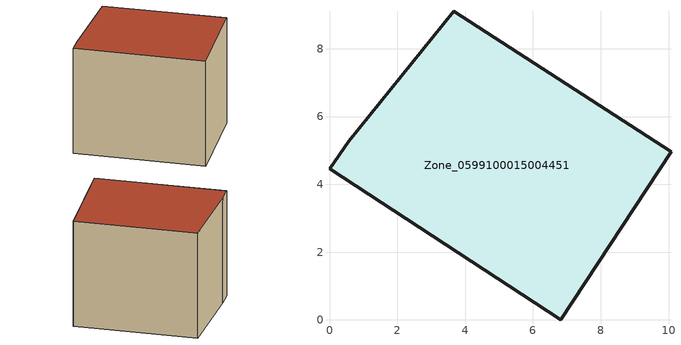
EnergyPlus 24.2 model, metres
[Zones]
Zone_0599100015004451
 floor ground (C_G): 0.57,5.27 3.66,9.11 10.07,4.96 6.81,0 0,4.46 z0.82
 wall outside (C_F): 0,4.46 6.81,0 10.07,4.96 3.66,9.11 0.57,5.27 0,4.46 z0.82:7.85
 roof outside (C_R): 3.66,9.11 0.57,5.27 0,4.46 6.81,0 10.07,4.96 z7.85
[BUILDING]
Pand.0599100015004451: North Axis=0; Terrain=City; Loads Convergence Tolerance Value=0.04; Temperature Convergence Tolerance Value=0.4; Solar Distribution=FullExterior; Maximum Number of Warmup Days=25; Minimum Number of Warmup Days=1
[Site:Location]
Rotterdam.The.Hague.AP_ZH_NLD Design_Conditions: Latitude=51.96; Longitude=4.45; Time Zone=1; Elevation=-4.5
[SITE:GROUNDTEMPERATURE:BUILDINGSURFACE]
18, 18, 18, 18, 18, 18, 18, 18, 18, 18, 18, 18
[MATERIAL] Thermal Absorptance=0.9; Solar Absorptance=0.7; Visible Absorptance=0.7
Name | Roughness | Thickness | Conductivity | Density | Specific Heat
G.TI.1965-1974 | MediumSmooth | 0.15 | 0.882353 | 540 | 1210
F.TI.1965-1974 | Rough | 0.3 | 0.697674 | 1920 | 840
R.TI.1965-1974 | MediumRough | 0.2 | 0.232558 | 1500 | 1000
[CONSTRUCTION]
C_G: G.TI.1965-1974
C_F: F.TI.1965-1974
C_R: R.TI.1965-1974
[ZONE]
Zone_0599100015004451: Type=1; Multiplier=1; Ceiling Height=Autocalculate; Volume=Autocalculate; Floor Area=autocalculate; Part of Total Floor Area=Yes
[ZONEINFILTRATION:DESIGNFLOWRATE]
Infil_Zone_0599100015004451: Zone or ZoneList or Space or SpaceList=Zone_0599100015004451; Schedule=AlwaysOn; Design Flow Rate Calculation Method=Flow/Area; Flow Rate per Floor Area=0.003; Constant Term Coefficient=1; Temperature Term Coefficient=0; Velocity Term Coefficient=0; Velocity Squared Term Coefficient=0
[HVACTEMPLATE:ZONE:IDEALLOADSAIRSYSTEM]
Zone_0599100015004451: Maximum Heating Supply Air Temperature=50; Minimum Cooling Supply Air Temperature=13; Maximum Heating Supply Air Humidity Ratio=0.0156; Minimum Cooling Supply Air Humidity Ratio=0.0077; Heating Limit=NoLimit; Cooling Limit=NoLimit; Dehumidification Control Type=ConstantSensibleHeatRatio; Cooling Sensible Heat Ratio=0.7; Dehumidification Setpoint=60; Humidification Control Type=None; Humidification Setpoint=30; Outdoor Air Method=None; Outdoor Air Flow Rate per Person=0.00944; Outdoor Air Flow Rate per Zone Floor Area=0; Outdoor Air Flow Rate per Zone=0; Demand Controlled Ventilation Type=None; Outdoor Air Economizer Type=NoEconomizer; Heat Recovery Type=None; Sensible Heat Recovery Effectiveness=0.7; Latent Heat Recovery Effectiveness=0.65
[ZONECONTROL:THERMOSTAT]
ThermostatControl_Zone_0599100015004451: Zone or ZoneList=Zone_0599100015004451; Control Type Schedule=DualSetpointControlType; Control 1=Thermostat_Zone_0599100015004451; Temperature Difference Between Cutout And Setpoint=0
[THERMOSTATSETPOINT:DUALSETPOINT]
Thermostat_Zone_0599100015004451: Heating Setpoint Temperature Schedule=HeatingSetpoint_Zone_0599100015004451; Cooling Setpoint Temperature Schedule=CoolingSetpoint_Zone_0599100015004451
[SCHEDULE:COMPACT]
HeatingSetpoint_Zone_0599100015004451: Through: 12/31, For: AllDays, Until: 24:00, 21
CoolingSetpoint_Zone_0599100015004451: Through: 12/31, For: AllDays, Until: 24:00, 24
DualSetpointControlType: Through: 12/31, For: AllDays, Until: 24:00, 4
AlwaysOn: Through: 12/31, For: AllDays, Until: 24:00, 1
